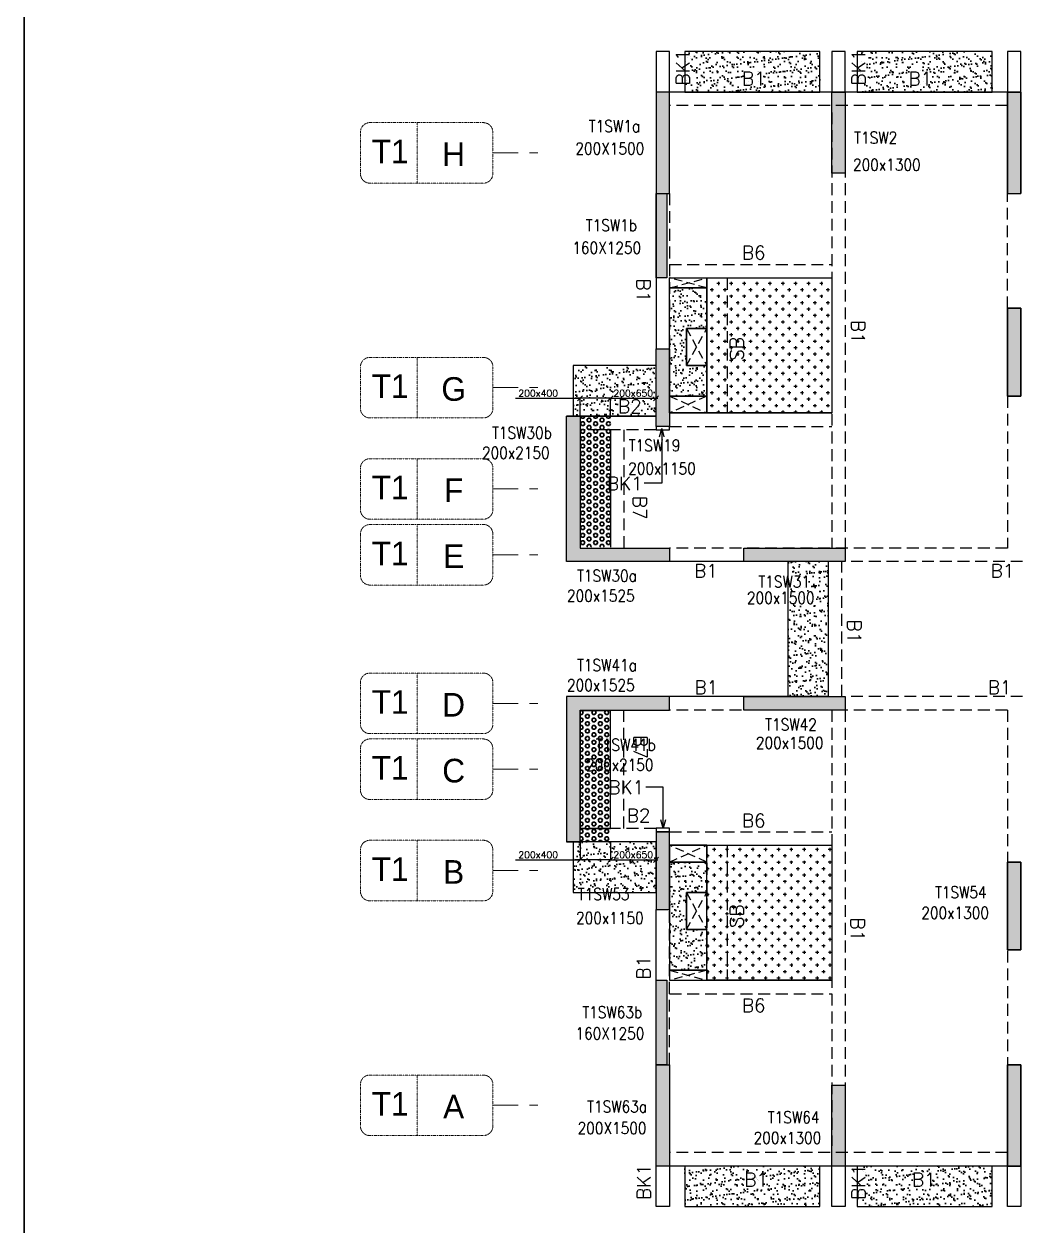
# Model space of a CAD drawing. Header units: millimetres. Extents: x 1078357 to 2594950, y -5122486 to -4636555.
# Drawn here: x 2156001 to 2170755, y -4674939 to -4657145 of the extents above; entities that cross this region are included whole.
import ezdxf
from ezdxf.enums import TextEntityAlignment as Align

# ---------------------------------------------------------------- set-up
doc = ezdxf.new("R2010")
doc.units = ezdxf.units.MM
doc.header["$PDMODE"] = 35
for name, pattern in [('CONTINOUS', [0]), ('DGN STYLE 7', [8.34, 3.75, -1.67, 1.25, -1.67]), ('HIDDEN', [0.375, 0.25, -0.125]), ('New Retail block$0$CONTINOUS', [0])]:
    doc.linetypes.add(name, pattern=pattern)
doc.layers.get('0').update_dxf_attribs({"lineweight": 0})
doc.layers.get('Defpoints').update_dxf_attribs({"lineweight": 0})
for name, color, linetype, lineweight in [('A-_ANOTDIMA_D-', 6, 'Continuous', 13), ('Boundary', 40, 'Continuous', 30), ('COL. NO.', 30, 'Continuous', 25), ('COL. SIZE', 7, 'Continuous', 25), ('DIM', 9, 'Continuous', 25), ('GRID LINE', 8, 'Continuous', 0), ('GRID NO', 8, 'DGN STYLE 7', 13), ('HATCH', 8, 'Continuous', 30)]:
    doc.layers.add(name, color=color, linetype=linetype, lineweight=lineweight)
for name, color, linetype in [('B-200x325', 201, 'HIDDEN'), ('B-200x400', 44, 'HIDDEN'), ('DROP SLAB', 8, 'Continuous'), ('S-BEAM', 3, 'HIDDEN'), ('S-BEAM NO.', 6, 'Continuous'), ('S-COLUMN', 1, 'Continuous'), ('S-CUTOUT', 8, 'HIDDEN'), ('S-SLAB-PROJECTION', 54, 'New Retail block$0$CONTINOUS'), ('SLAB FOLD', 8, 'Continuous')]:
    doc.layers.add(name, color=color, linetype=linetype)
doc.styles.add('Roman', font='romans')
doc.styles.add('ROMANS', font='romans.shx', dxfattribs={"width": 0.85})
doc.styles.get("Standard").update_dxf_attribs({"font": 'Adani Regular.ttf', "height": 500})
doc.dimstyles.new('HARESH', dxfattribs={"dimtxt": 150, "dimasz": 75, "dimexe": 0, "dimexo": 0, "dimgap": 25, "dimtad": 1, "dimdec": 0, "dimdsep": 46, "dimtxsty": 'Roman', "dimblk": 'OBLIQUE', "dimcen": 225, "dimdle": 25, "dimclrd": 2, "dimclre": 2, "dimclrt": 7, "dimadec": 8, "dimazin": 1, "dimtfac": 1, "dimtdec": 0, "dimtmove": 0, "dimatfit": 0, "dimfxl": 1, "dimlwd": -1, "dimlwe": -1, "dimarcsym": 0})
pattern_1 = [(37.47015413, (-2856278.36, 18697456.11), (-4.72361136, 146.8264517), [0, -115.824, 0, -129.54, 0, -123.825]), (7.4701541, (-2856278.36, 18697456.11), (134.9689868, 214.9772528), [0, -62.484, 0, -104.394, 0, -40.005]), (327.4701541, (-2856372.09, 18697456.16), (237.2979035, 0.3075449), [0, -38.1, 0, -137.16, 0, -179.07]), (317.4701541, (-2856372.09, 18697456.16), (229.1017424, 66.759465), [0, -19.05, 0, -89.916, 0, -102.87])]

# ---------------------------------------------------------------- blocks, each defined once
blk = doc.blocks.new('_Oblique')
at = {"color": 0, "linetype": 'ByBlock', "lineweight": -2}
blk.add_line((-0.5, -0.5), (0.5, 0.5), dxfattribs=at)
blk = doc.blocks.new('*D1499')
at = {"layer": 'Defpoints', "color": 0, "ltscale": 700, "transparency": 16777216}
for p in [(2164230, -4662686), (2164230, -4662953, 0), (2164680, -4662953, 0)]:
    blk.add_point(p, dxfattribs=at)
at = {"layer": 'DIM', "color": 2, "ltscale": 700, "transparency": 16777216}
for p, q in [((2163274, -4662686), (2164230, -4662686)), ((2164230, -4662686), (2164155, -4662686)), ((2164230, -4662953), (2164230, -4662686)), ((2164680, -4662686), (2164230, -4662686)), ((2164680, -4662686), (2164230, -4662686)), ((2164680, -4662953), (2164680, -4662686)), ((2164680, -4662686), (2164755, -4662686))]:
    blk.add_line(p, q, dxfattribs=at)
at = {"layer": 'DIM', "color": 2, "ltscale": 700, "transparency": 16777216, "xscale": 75, "yscale": 75, "zscale": 75}
blk.add_blockref('_Oblique', (2164230, -4662686), dxfattribs=at)
at = {"layer": 'DIM', "color": 2, "ltscale": 700, "transparency": 16777216, "xscale": 75, "yscale": 75, "zscale": 75, "rotation": 180}
blk.add_blockref('_Oblique', (2164680, -4662686), dxfattribs=at)
at = {"layer": 'DIM', "color": 7, "ltscale": 700, "transparency": 16777216, "insert": (2163610, -4662611), "char_height": 150, "attachment_point": 5, "style": 'Roman'}
blk.add_mtext('{\\H0.666667x;200x400}', dxfattribs=at)
blk = doc.blocks.new('*D1500')
at = {"layer": 'Defpoints', "color": 0, "ltscale": 700, "transparency": 16777216}
for p in [(2165355, -4662686), (2164680, -4662953), (2165355, -4662953, 0)]:
    blk.add_point(p, dxfattribs=at)
at = {"layer": 'DIM', "color": 2, "ltscale": 700, "transparency": 16777216}
for p, q in [((2164655, -4662686), (2165380, -4662686)), ((2164680, -4662953), (2164680, -4662686)), ((2165355, -4662953), (2165355, -4662686))]:
    blk.add_line(p, q, dxfattribs=at)
at = {"layer": 'DIM', "color": 2, "ltscale": 700, "transparency": 16777216, "xscale": 75, "yscale": 75, "zscale": 75, "rotation": 180}
blk.add_blockref('_Oblique', (2164680, -4662686), dxfattribs=at)
at = {"layer": 'DIM', "color": 2, "ltscale": 700, "transparency": 16777216, "xscale": 75, "yscale": 75, "zscale": 75}
blk.add_blockref('_Oblique', (2165355, -4662686), dxfattribs=at)
at = {"layer": 'DIM', "color": 7, "ltscale": 700, "transparency": 16777216, "insert": (2165017, -4662611), "char_height": 150, "attachment_point": 5, "style": 'Roman'}
blk.add_mtext('{\\H0.666667x;200x650}', dxfattribs=at)
blk = doc.blocks.new('*D1511')
at = {"layer": 'Defpoints', "color": 0, "ltscale": 700, "transparency": 16777216}
for p in [(2164230, -4669253, 0), (2164680, -4669253, 0), (2164230, -4669519)]:
    blk.add_point(p, dxfattribs=at)
at = {"layer": 'DIM', "color": 2, "ltscale": 700, "transparency": 16777216}
for p, q in [((2164230, -4669253), (2164230, -4669519)), ((2164680, -4669253), (2164680, -4669519)), ((2163274, -4669519), (2164230, -4669519)), ((2164230, -4669519), (2164155, -4669519)), ((2164680, -4669519), (2164230, -4669519)), ((2164680, -4669519), (2164230, -4669519)), ((2164680, -4669519), (2164755, -4669519))]:
    blk.add_line(p, q, dxfattribs=at)
at = {"layer": 'DIM', "color": 2, "ltscale": 700, "transparency": 16777216, "xscale": 75, "yscale": 75, "zscale": 75}
blk.add_blockref('_Oblique', (2164230, -4669519), dxfattribs=at)
at = {"layer": 'DIM', "color": 2, "ltscale": 700, "transparency": 16777216, "xscale": 75, "yscale": 75, "zscale": 75, "rotation": 180}
blk.add_blockref('_Oblique', (2164680, -4669519), dxfattribs=at)
at = {"layer": 'DIM', "color": 7, "ltscale": 700, "transparency": 16777216, "insert": (2163610, -4669444), "char_height": 150, "attachment_point": 5, "style": 'Roman'}
blk.add_mtext('{\\H0.666667x;200x400}', dxfattribs=at)
blk = doc.blocks.new('*D1512')
at = {"layer": 'Defpoints', "color": 0, "ltscale": 700, "transparency": 16777216}
for p in [(2164680, -4669253), (2165355, -4669253, 0), (2165355, -4669519)]:
    blk.add_point(p, dxfattribs=at)
at = {"layer": 'DIM', "color": 2, "ltscale": 700, "transparency": 16777216}
for p, q in [((2164680, -4669253), (2164680, -4669519)), ((2165355, -4669253), (2165355, -4669519)), ((2164655, -4669519), (2165380, -4669519))]:
    blk.add_line(p, q, dxfattribs=at)
at = {"layer": 'DIM', "color": 2, "ltscale": 700, "transparency": 16777216, "xscale": 75, "yscale": 75, "zscale": 75, "rotation": 180}
blk.add_blockref('_Oblique', (2164680, -4669519), dxfattribs=at)
at = {"layer": 'DIM', "color": 2, "ltscale": 700, "transparency": 16777216, "xscale": 75, "yscale": 75, "zscale": 75}
blk.add_blockref('_Oblique', (2165355, -4669519), dxfattribs=at)
at = {"layer": 'DIM', "color": 7, "ltscale": 700, "transparency": 16777216, "insert": (2165017, -4669444), "char_height": 150, "attachment_point": 5, "style": 'Roman'}
blk.add_mtext('{\\H0.666667x;200x650}', dxfattribs=at)
blk = doc.blocks.new('G$CD63B60BD')
at = {"layer": 'COL. NO.', "linetype": 'Continuous', "style": 'ROMANS', "width": 0.85}
for s, p in [('T1SW1a', (-995, 15309, -320)), ('T1SW2', (2932, 15138, -320)), ('T1SW1b', (-1041, 13841, -320)), ('T1SW30b', (-2429, 10769, -320)), ('T1SW19', (-405, 10582, -320)), ('T1SW30a', (-1171, 8653, -320)), ('T1SW31', (1514, 8565, -320)), ('T1SW41a', (-1171, 7329, -320)), ('T1SW42', (1615, 6449, -320)), ('T1SW41b', (-891, 6149, -320)), ('T1SW53', (-1158, 3938, -320)), ('T1SW54', (4127, 3966, -320)), ('T1SW63b', (-1092, 2189, 0)), ('T1SW63a', (-1020, 792, 0)), ('T1SW64', (1654, 634, -320))]:
    blk.add_text(s, height=175, dxfattribs=at).set_placement(p)
at = {"layer": 'COL. SIZE', "linetype": 'Continuous', "style": 'ROMANS', "width": 0.85}
for s, p in [('200X1500', (-1194, 14976, -320)), ('200x1300', (2915, 14738, -320)), ('160X1250', (-1240, 13507, -320)), ('200x2150', (-2576, 10473, -320)), ('200x1150', (-413, 10238, -320)), ('200x1525', (-1318, 8357, -320)), ('200x1500', (1345, 8325, -320)), ('200x1525', (-1318, 7033, -320)), ('200x1500', (1477, 6177, -320)), ('200x2150', (-1039, 5853, -320)), ('200x1150', (-1184, 3585, -320)), ('200x1300', (3926, 3661, -320)), ('160X1250', (-1193, 1876, 0)), ('200X1500', (-1161, 475, 0)), ('200x1300', (1444, 329, -320))]:
    blk.add_text(s, height=175, dxfattribs=at).set_placement(p)
blk = doc.blocks.new('Tower grid nomenclature-ex')
at = {"layer": 'GRID NO'}
blk.add_lwpolyline([(-1250, -600), (1750, -600, 0.414214), (2000, -350), (2000, 750, 0.414214), (1750, 1000), (-1250, 1000, 0.414214), (-1500, 750), (-1500, -350, 0.414214)], format="xyb", close=True, dxfattribs=at)
blk.add_lwpolyline([(0, 1000), (0, -600)], dxfattribs=at)
at = {"layer": 'GRID NO', "flags": 8}
for p in [(-1235, 400), (1788, 400)]:
    blk.add_attdef('GRID', text='', height=625, dxfattribs=at).set_placement(p, align=Align.MIDDLE_CENTER)

msp = doc.modelspace()

# ---------------------------------------------------------------- hatches: boundary and pattern name
at = {"layer": 'DROP SLAB'}
h = msp.add_hatch(dxfattribs=at)
h.set_pattern_fill('CROSS', color=8, scale=15, angle=180)
h.set_pattern_definition([(180, (2125819.26, -4438004.86), (-95.25, -95.25), [47.625, -142.875]), (270, (2125795.445, -4437981.05), (95.25, -95.25), [47.625, -142.875])])
h.paths.add_polyline_path([(2166104.6, -4660902.6), (2167954.6, -4660902.7), (2167954.6, -4662902.6), (2166104.6, -4662902.5)])
h = msp.add_hatch(dxfattribs=at)
h.set_pattern_fill('CROSS', color=8, scale=15, angle=0.03079)
h.set_pattern_definition([(180.03079016, (-12071309.27, 56219745.77), (-95.19879988, -95.30117261), [47.625, -142.875]), (270.03079016, (-12071333.09, 56219769.57), (95.30117261, -95.19879988), [47.625, -142.875])])
h.paths.add_polyline_path([(2166104.6, -4669302.5), (2167954.6, -4669302.5), (2167954.6, -4671302.3), (2166104.6, -4671302.3)])
at = {"layer": 'HATCH'}
h = msp.add_hatch(dxfattribs=at)
h.set_pattern_fill('AR-SAND', color=8, scale=3, angle=179.97015)
h.set_pattern_definition([(37.4701541, (-661828.51, 9329417.72), (-4.7236114, 146.8264517), [0, -115.824, 0, -129.54, 0, -123.825]), (7.4701541, (-661828.51, 9329417.72), (134.9689868, 214.9772528), [0, -62.484, 0, -104.394, 0, -40.005]), (327.4701541, (-661922.24, 9329417.77), (237.2979035, 0.3075449), [0, -38.1, 0, -137.16, 0, -179.07]), (317.4701541, (-661922.24, 9329417.77), (229.1017424, 66.759465), [0, -19.05, 0, -89.916, 0, -102.87])])
h.paths.add_polyline_path([(2167780, -4657552.5), (2165780, -4657552.5), (2165780, -4658152.5), (2167780, -4658152.5)])
h = msp.add_hatch(dxfattribs=at)
h.set_pattern_fill('AR-SAND', color=8, scale=3, angle=179.97015)
h.set_pattern_definition([(37.4701541, (-664378.51, 9329417.72), (-4.7236114, 146.8264517), [0, -115.824, 0, -129.54, 0, -123.825]), (7.4701541, (-664378.51, 9329417.72), (134.9689868, 214.9772528), [0, -62.484, 0, -104.394, 0, -40.005]), (327.4701541, (-664472.24, 9329417.77), (237.2979035, 0.3075449), [0, -38.1, 0, -137.16, 0, -179.07]), (317.4701541, (-664472.24, 9329417.77), (229.1017424, 66.759465), [0, -19.05, 0, -89.916, 0, -102.87])])
h.paths.add_polyline_path([(2170330, -4657552.5), (2168330, -4657552.5), (2168330, -4658152.5), (2170330, -4658152.5)])
h = msp.add_hatch(dxfattribs=at)
h.set_pattern_fill('AR-SAND', color=8, scale=3, angle=179.97015)
h.set_pattern_definition(pattern_1)
h.paths.add_polyline_path([(2165554.6, -4661052.5), (2166104.6, -4661052.5), (2166104.6, -4661652.5), (2165804.6, -4661652.5), (2165804.6, -4662202.5), (2166104.6, -4662202.5), (2166104.6, -4662652.5), (2165554.6, -4662652.5)])
h = msp.add_hatch(dxfattribs=at)
h.set_pattern_fill('AR-SAND', color=8, scale=3, angle=180)
h.set_pattern_definition([(217.5, (2125821.42, -4723078.97), (4.8001, -146.82397), [0, -115.824, 0, -129.54, 0, -123.825]), (187.5, (2125821.42, -4723078.97), (-134.857, -215.04753), [0, -62.484, 0, -104.394, 0, -40.005]), (147.5, (2125915.15, -4723078.97), (-237.2977, -0.43116), [0, -38.1, 0, -137.16, 0, -179.07]), (137.5, (2125915.15, -4723078.97), (-229.06694, -66.8788), [0, -19.05, 0, -89.916, 0, -102.87])])
h.paths.add_polyline_path([(2165356.9, -4662202.5), (2164131.7, -4662202.5), (2164131.7, -4662952.5), (2165356.9, -4662952.5)])
at = {"layer": 'HATCH', "ltscale": 1000}
h = msp.add_hatch(dxfattribs=at)
h.set_pattern_fill('HEX', color=8, scale=10, angle=180)
h.set_pattern_definition([(180, (3265279.5, -9160166.695), (-7e-15, -54.99261315), [31.75, -63.5]), (300, (3265279.5, -9160166.695), (47.625, 27.4963066), [31.75, -63.5]), (240, (3265247.75, -9160166.695), (47.625, -27.4963066), [31.75, -63.5])])
h.paths.add_polyline_path([(2164679.8, -4664891.9), (2164229.8, -4664891.9), (2164229.8, -4662952.5), (2164679.8, -4662952.5)])
at = {"layer": 'HATCH'}
h = msp.add_hatch(dxfattribs=at)
h.set_pattern_fill('AR-SAND', color=8, scale=3, angle=179.97015)
h.set_pattern_definition([(37.4701541, (-1749778.22, 14016186.82), (-4.72361136, 146.8264517), [0, -115.824, 0, -129.54, 0, -123.825]), (7.4701541, (-1749778.22, 14016186.82), (134.9689868, 214.9772528), [0, -62.484, 0, -104.394, 0, -40.005]), (327.4701541, (-1749871.94, 14016186.87), (237.2979035, 0.3075449), [0, -38.1, 0, -137.16, 0, -179.07]), (317.4701541, (-1749871.94, 14016186.87), (229.1017424, 66.759465), [0, -19.05, 0, -89.916, 0, -102.87])])
h.paths.add_polyline_path([(2167905, -4665102.6), (2167305, -4665102.6), (2167305, -4667102.6), (2167905, -4667102.6)])
at = {"layer": 'HATCH', "ltscale": 1000}
h = msp.add_hatch(dxfattribs=at)
h.set_pattern_fill('HEX', color=8, scale=10, angle=180)
h.set_pattern_definition([(180, (-26394.65, 4891890.867), (-7e-15, -54.99261315), [31.75, -63.5]), (300, (-26394.65, 4891890.867), (47.625, 27.49630658), [31.75, -63.5]), (240, (-26426.4, 4891890.867), (47.625, -27.49630658), [31.75, -63.5])])
h.paths.add_polyline_path([(2164679.8, -4667313.1), (2164229.8, -4667313.1), (2164229.8, -4669252.3), (2164679.8, -4669252.3)])
at = {"layer": 'HATCH'}
h = msp.add_hatch(dxfattribs=at)
h.set_pattern_fill('AR-SAND', color=8, scale=3, angle=179.97015)
h.set_pattern_definition([(37.4701541, (-1760278.33, 14013436.91), (-4.72361136, 146.8264517), [0, -115.824, 0, -129.54, 0, -123.825]), (7.4701541, (-1760278.33, 14013436.9), (134.9689868, 214.9772528), [0, -62.484, 0, -104.394, 0, -40.005]), (327.4701541, (-1760372.05, 14013436.96), (237.2979035, 0.3075449), [0, -38.1, 0, -137.16, 0, -179.07]), (317.4701541, (-1760372.05, 14013436.96), (229.1017424, 66.759465), [0, -19.05, 0, -89.916, 0, -102.87])])
h.paths.add_polyline_path([(2165354.9, -4669252.5), (2164129.6, -4669252.5), (2164129.6, -4670002.5), (2165354.9, -4670002.5)])
h = msp.add_hatch(dxfattribs=at)
h.set_pattern_fill('AR-SAND', color=8, scale=3, angle=180.02985)
h.set_pattern_definition(pattern_1)
h.paths.add_polyline_path([(2165554.6, -4671152.5), (2166104.6, -4671152.5), (2166104.6, -4670552.5), (2165804.6, -4670552.5), (2165804.6, -4670002.5), (2166104.6, -4670002.6), (2166104.6, -4669552.5), (2165554.6, -4669552.5)])
h = msp.add_hatch(dxfattribs=at)
h.set_pattern_fill('AR-SAND', color=8, scale=3, angle=179.97015)
h.set_pattern_definition([(37.47015413, (-2849752.94, 18697456.1), (-4.72361136, 146.8264517), [0, -115.824, 0, -129.54, 0, -123.825]), (7.4701541, (-2849752.94, 18697456.1), (134.9689868, 214.9772528), [0, -62.484, 0, -104.394, 0, -40.005]), (327.4701541, (-2849846.67, 18697456.14), (237.2979035, 0.3075449), [0, -38.1, 0, -137.16, 0, -179.07]), (317.4701541, (-2849846.67, 18697456.14), (229.1017424, 66.759465), [0, -19.05, 0, -89.916, 0, -102.87])])
h.paths.add_polyline_path([(2167780, -4674052.5), (2165780, -4674052.5), (2165780, -4674652.5), (2167780, -4674652.5)])
h = msp.add_hatch(dxfattribs=at)
h.set_pattern_fill('AR-SAND', color=8, scale=3, angle=179.97015)
h.set_pattern_definition([(37.47015413, (-2852302.94, 18697456.1), (-4.72361136, 146.8264517), [0, -115.824, 0, -129.54, 0, -123.825]), (7.4701541, (-2852302.94, 18697456.1), (134.9689868, 214.9772528), [0, -62.484, 0, -104.394, 0, -40.005]), (327.4701541, (-2852396.67, 18697456.14), (237.2979035, 0.3075449), [0, -38.1, 0, -137.16, 0, -179.07]), (317.4701541, (-2852396.67, 18697456.14), (229.1017424, 66.759465), [0, -19.05, 0, -89.916, 0, -102.87])])
h.paths.add_polyline_path([(2170330, -4674052.5), (2168330, -4674052.5), (2168330, -4674652.5), (2170330, -4674652.5)])
at = {"layer": 'S-COLUMN', "lineweight": 25, "extrusion": (1.00316e-06, 1.91639e-11, 1)}
h = msp.add_hatch(color=1, dxfattribs=at)
h.dxf.hatch_style = 1
h.paths.add_polyline_path([(2165554.6, -4658152.5), (2165354.6, -4658152.5), (2165354.6, -4659652.5), (2165554.6, -4659652.5)])
at = {"layer": 'S-COLUMN', "lineweight": 25}
h = msp.add_hatch(color=1, dxfattribs=at)
h.dxf.hatch_style = 1
h.paths.add_polyline_path([(2167954.6, -4659352.6), (2168154.6, -4659352.6), (2168154.6, -4658152.5), (2167954.6, -4658152.5)])
at = {"layer": 'S-COLUMN', "lineweight": 25, "extrusion": (1.00316e-06, 1.91639e-11, 1)}
h = msp.add_hatch(color=1, dxfattribs=at)
h.dxf.hatch_style = 1
h.paths.add_polyline_path([(2170754.6, -4658152.5), (2170554.6, -4658152.5), (2170554.6, -4659652.5), (2170754.6, -4659652.5)])
at = {"layer": 'S-COLUMN', "lineweight": 25, "extrusion": (1.00316e-06, -2.11765e-11, 1)}
h = msp.add_hatch(color=1, dxfattribs=at)
h.dxf.hatch_style = 1
h.paths.add_polyline_path([(2165514.6, -4660902.7), (2165354.6, -4660902.7), (2165354.6, -4659652.5), (2165514.6, -4659652.5)])
at = {"layer": 'S-COLUMN', "lineweight": 25, "extrusion": (-1.00316e-06, 2.11765e-11, 1)}
h = msp.add_hatch(color=1, dxfattribs=at)
h.dxf.hatch_style = 1
h.paths.add_polyline_path([(2170554.6, -4662652.5), (2170754.6, -4662652.5), (2170754.6, -4661352.5), (2170554.6, -4661352.5)])
at = {"layer": 'S-COLUMN', "lineweight": 25, "extrusion": (1.00316e-06, 1.91639e-11, 1)}
h = msp.add_hatch(color=1, dxfattribs=at)
h.dxf.hatch_style = 1
h.paths.add_polyline_path([(2170754.6, -4662652.5), (2170554.6, -4662652.5), (2170554.6, -4661352.5), (2170754.6, -4661352.5)])
h = msp.add_hatch(color=1, dxfattribs=at)
h.dxf.hatch_style = 1
h.paths.add_polyline_path([(2165554.6, -4663102.5), (2165354.6, -4663102.5), (2165354.6, -4661952.5), (2165554.6, -4661952.5)])
h = msp.add_hatch(color=1, dxfattribs=at)
h.dxf.hatch_style = 1
h.paths.add_polyline_path([(2164229.6, -4664902.5), (2165554.6, -4664902.5), (2165554.6, -4665102.5), (2164029.6, -4665102.5), (2164029.6, -4662952.5), (2164229.6, -4662952.5)])
at = {"layer": 'S-COLUMN', "lineweight": 25}
h = msp.add_hatch(color=1, dxfattribs=at)
h.dxf.hatch_style = 1
h.paths.add_polyline_path([(2166654.6, -4664902.5), (2168154.6, -4664902.5), (2168154.6, -4665102.5), (2166654.6, -4665102.5)])
at = {"layer": 'S-COLUMN', "lineweight": 25, "extrusion": (1.00316e-06, -2.11765e-11, 1)}
h = msp.add_hatch(color=1, dxfattribs=at)
h.dxf.hatch_style = 1
h.paths.add_polyline_path([(2164229.6, -4667302.5), (2165554.6, -4667302.5), (2165554.6, -4667102.5), (2164029.6, -4667102.5), (2164029.6, -4669252.5), (2164229.6, -4669252.5)])
at = {"layer": 'S-COLUMN', "lineweight": 25}
h = msp.add_hatch(color=1, dxfattribs=at)
h.dxf.hatch_style = 1
h.paths.add_polyline_path([(2166654.6, -4667102.5), (2168154.6, -4667102.5), (2168154.6, -4667302.5), (2166654.6, -4667302.5)])
at = {"layer": 'S-COLUMN', "lineweight": 25, "extrusion": (1.00316e-06, -2.11765e-11, 1)}
h = msp.add_hatch(color=1, dxfattribs=at)
h.dxf.hatch_style = 1
h.paths.add_polyline_path([(2165554.6, -4669102.5), (2165354.6, -4669102.5), (2165354.6, -4670252.5), (2165554.6, -4670252.5)])
h = msp.add_hatch(color=1, dxfattribs=at)
h.dxf.hatch_style = 1
h.paths.add_polyline_path([(2170754.6, -4669552.5), (2170554.6, -4669552.5), (2170554.6, -4670852.5), (2170754.6, -4670852.5)])
at = {"layer": 'S-COLUMN', "lineweight": 25, "extrusion": (-1.00316e-06, -1.91639e-11, 1)}
h = msp.add_hatch(color=1, dxfattribs=at)
h.dxf.hatch_style = 1
h.paths.add_polyline_path([(2170554.6, -4669552.5), (2170754.6, -4669552.5), (2170754.6, -4670852.5), (2170554.6, -4670852.5)])
at = {"layer": 'S-COLUMN', "lineweight": 25, "extrusion": (1.00316e-06, -2.11765e-11, 1)}
h = msp.add_hatch(color=1, dxfattribs=at)
h.dxf.hatch_style = 1
h.paths.add_polyline_path([(2165514.6, -4672552.5), (2165354.6, -4672552.5), (2165354.6, -4671302.3), (2165514.6, -4671302.3)])
h = msp.add_hatch(color=1, dxfattribs=at)
h.dxf.hatch_style = 1
h.paths.add_polyline_path([(2165554.6, -4674052.5), (2165354.6, -4674052.5), (2165354.6, -4672552.5), (2165554.6, -4672552.5)])
at = {"layer": 'S-COLUMN', "lineweight": 25, "extrusion": (-1.00316e-06, -1.91639e-11, 1)}
h = msp.add_hatch(color=1, dxfattribs=at)
h.dxf.hatch_style = 1
h.paths.add_polyline_path([(2170554.6, -4674052.5), (2170754.6, -4674052.5), (2170754.6, -4672552.5), (2170554.6, -4672552.5)])
at = {"layer": 'S-COLUMN', "lineweight": 25, "extrusion": (1.00316e-06, -2.11765e-11, 1)}
h = msp.add_hatch(color=1, dxfattribs=at)
h.dxf.hatch_style = 1
h.paths.add_polyline_path([(2170754.6, -4674052.5), (2170554.6, -4674052.5), (2170554.6, -4672552.5), (2170754.6, -4672552.5)])
at = {"layer": 'S-COLUMN', "lineweight": 25}
h = msp.add_hatch(color=1, dxfattribs=at)
h.dxf.hatch_style = 1
h.paths.add_polyline_path([(2168154.6, -4672852.5), (2168154.6, -4674052.5), (2167954.6, -4674052.5), (2167954.6, -4672852.5)])

# ---------------------------------------------------------------- linework, layer by layer
at = {"layer": 'B-200x400', "linetype": 'ByBlock', "ltscale": 500}
for p, q in [((2164679.8, -4662952.5, 0), (2164229.8, -4662952.5, 0)), ((2164679.8, -4669252.5, 0), (2164229.8, -4669252.5, 0))]:
    msp.add_line(p, q, dxfattribs=at)
at = {"layer": 'B-200x400', "linetype": 'HIDDEN', "ltscale": 500}
for p, q in [((2164679.8, -4663152.5, 0), (2164229.8, -4663152.5, 0)), ((2164679.8, -4669052.5, 0), (2164229.8, -4669052.5, 0))]:
    msp.add_line(p, q, dxfattribs=at)
at = {"layer": 'Boundary', "ltscale": 700, "elevation": 0}
msp.add_lwpolyline([(2156000.8, -4636994.1), (2260152.3, -4636994.1), (2260152.3, -4685834.5), (2156000.8, -4685834.5)], close=True, dxfattribs=at)
at = {"layer": 'DROP SLAB', "color": 3, "linetype": 'CONTINOUS', "ltscale": 500, "elevation": 0}
for points in [[(2165554.6, -4660902.7), (2166104.6, -4660902.7), (2166104.6, -4661052.5), (2165554.6, -4661052.5)], [(2165804.6, -4661652.5), (2166104.6, -4661652.5), (2166104.6, -4662202.5), (2165804.6, -4662202.5)], [(2165554.8, -4662652.5), (2166104.6, -4662652.5), (2166104.6, -4662902.4), (2165554.8, -4662902.4)], [(2165554.8, -4669552.5), (2166104.6, -4669552.5), (2166104.6, -4669302.6), (2165554.8, -4669302.6)], [(2166104.6, -4669302.5), (2167954.6, -4669302.5), (2167954.6, -4671302.3), (2166104.6, -4671302.3)], [(2165804.6, -4670552.5), (2166104.6, -4670552.5), (2166104.6, -4670002.5), (2165804.6, -4670002.5)], [(2165554.6, -4671302.3), (2166104.6, -4671302.3), (2166104.6, -4671152.5), (2165554.6, -4671152.5)]]:
    msp.add_lwpolyline(points, close=True, dxfattribs=at)
msp.add_lwpolyline([(2167954.6, -4660944.1), (2167954.6, -4662902.5), (2166104.6, -4662902.5), (2166104.6, -4660902.7), (2167954.6, -4660902.7)], dxfattribs=at)
at = {"layer": 'GRID LINE', "linetype": 'DGN STYLE 7', "ltscale": 100, "elevation": 0}
for points in [[(2162939.4, -4659052.5), (2163746.4, -4659052.5)], [(2162939.4, -4662527.5), (2163746.4, -4662527.5)], [(2162939.4, -4664027.5), (2163746.4, -4664027.5)], [(2162939.4, -4665002.5), (2163746.4, -4665002.5)], [(2162939.4, -4667202.5), (2163746.4, -4667202.5)], [(2162939.4, -4668177.5), (2163746.4, -4668177.5)], [(2162939.4, -4669677.5), (2163746.4, -4669677.5)], [(2162939.4, -4673152.5), (2163746.4, -4673152.5)]]:
    msp.add_lwpolyline(points, dxfattribs=at)
at = {"layer": 'S-BEAM', "linetype": 'CONTINOUS', "ltscale": 700}
for p, q in [((2165554.9, -4657552.5, 0), (2165354.9, -4657552.5, 0)), ((2165354.9, -4657552.5, 0), (2165354.9, -4658152.5, 0)), ((2165554.9, -4658152.5, 0), (2165554.9, -4657552.5, 0)), ((2168154.9, -4657552.5, 0), (2167954.9, -4657552.5, 0)), ((2167954.9, -4657552.5, 0), (2167954.9, -4658152.5, 0)), ((2168154.9, -4658152.5, 0), (2168154.9, -4657552.5, 0)), ((2170754.9, -4657552.5, 0), (2170554.9, -4657552.5, 0)), ((2170554.9, -4657552.5, 0), (2170554.9, -4658152.5, 0)), ((2170754.9, -4658152.5, 0), (2170754.9, -4657552.5, 0)), ((2170555, -4658152.5, 0), (2165555, -4658152.5, 0)), ((2165355, -4659652.5, 0), (2165355, -4661952.5, 0)), ((2165355, -4662952.5, 0), (2164030, -4662952.5, 0)), ((2164030, -4663002.5, 0), (2164030, -4662952.5, 0)), ((2165354.6, -4662952.5, 0), (2164679.8, -4662952.5, 0)), ((2165354.6, -4663102.5, 0), (2165354.6, -4663152.5, 0)), ((2167905, -4665102.4, 0), (2165555, -4665102.4, 0)), ((2167905, -4667102.4, 0), (2167905, -4665102.4, 0)), ((2167905, -4667102.5, 0), (2165555, -4667102.5, 0)), ((2165355, -4669252.5, 0), (2164030, -4669252.5, 0)), ((2165354.6, -4669252.5, 0), (2164679.8, -4669252.5, 0)), ((2165355, -4672552.5, 0), (2165355, -4670252.5, 0)), ((2165354.9, -4674652.5, 0), (2165354.9, -4674052.5, 0)), ((2165554.9, -4674052.5, 0), (2165554.9, -4674652.5, 0)), ((2170555, -4674052.5, 0), (2165555, -4674052.5, 0)), ((2167954.9, -4674652.5, 0), (2167954.9, -4674052.5, 0)), ((2168154.9, -4674052.5, 0), (2168154.9, -4674652.5, 0)), ((2170554.9, -4674652.4, 0), (2170554.9, -4674052.4, 0)), ((2170754.9, -4674052.4, 0), (2170754.9, -4674652.4, 0)), ((2165554.9, -4674652.5, 0), (2165354.9, -4674652.5, 0)), ((2168154.9, -4674652.5, 0), (2167954.9, -4674652.5, 0)), ((2170754.9, -4674652.4, 0), (2170554.9, -4674652.4, 0))]:
    msp.add_line(p, q, dxfattribs=at)
at = {"layer": 'S-BEAM', "linetype": 'HIDDEN', "ltscale": 700}
for p, q in [((2170555, -4658352.5, 0), (2165555, -4658352.5, 0)), ((2167955, -4658452.6, 0), (2167955, -4664902.4, 0)), ((2168155, -4658452.6, 0), (2168155, -4664902.4, 0)), ((2165555, -4659652.5, 0), (2165555, -4661952.5, 0)), ((2170555, -4661352.5, 0), (2170555, -4659652.5, 0)), ((2166104.5, -4660902.9, 0), (2166104.5, -4662902.7, 0)), ((2166404.5, -4660902.9, 0), (2166404.5, -4662902.7, 0)), ((2170555, -4662652.5, 0), (2170555, -4664902.4, 0)), ((2165355, -4663152.5, 0), (2164230, -4663152.5, 0)), ((2165354.6, -4663152.5, 0), (2164679.8, -4663152.5, 0)), ((2170555, -4664902.4, 0), (2165555, -4664902.4, 0)), ((2168105, -4667102.4, 0), (2168105, -4665102.4, 0)), ((2177079.6, -4665102.4, 0), (2168205, -4665102.4, 0)), ((2177079.6, -4667102.5, 0), (2168205, -4667102.5, 0)), ((2170555, -4667302.5, 0), (2165555, -4667302.5, 0)), ((2167955, -4667302.5, 0), (2167955, -4673752.5, 0)), ((2168155, -4667302.5, 0), (2168155, -4673752.5, 0)), ((2170555, -4667302.5, 0), (2170555, -4669552.5, 0)), ((2165355, -4669052.5, 0), (2164230, -4669052.5, 0)), ((2165354.6, -4669052.5, 0), (2164679.8, -4669052.5, 0)), ((2166104.5, -4669302.8, 0), (2166104.5, -4671302.6, 0)), ((2166404.5, -4669302.8, 0), (2166404.5, -4671302.6, 0)), ((2170555, -4669552.5, 0), (2170555, -4672552.5, 0)), ((2165555, -4672552.5, 0), (2165555, -4670252.5, 0)), ((2170555, -4673852.5, 0), (2165555, -4673852.5, 0))]:
    msp.add_line(p, q, dxfattribs=at)
at = {"layer": 'S-BEAM', "ltscale": 700}
for p, q in [((2165554.6, -4660702.7, 0), (2167954.6, -4660702.7, 0)), ((2165354.6, -4661952.5, 0), (2165355.3, -4661952.5, 0)), ((2165355, -4661952.5, 0), (2165355.7, -4661952.5, 0)), ((2165354.6, -4662152.5, 0), (2165354.6, -4662152.5, 0)), ((2165355, -4662152.5, 0), (2165355, -4662152.5, 0)), ((2165554.8, -4663102.5, 0), (2167954.6, -4663102.5, 0)), ((2164879.8, -4663152.5, 0), (2164879.8, -4664902.5)), ((2164879.8, -4669052.5, 0), (2164879.8, -4667302.5)), ((2165554.8, -4669102.5, 0), (2167954.6, -4669102.5, 0)), ((2165354.6, -4670052.4, 0), (2165354.6, -4670052.4, 0)), ((2165355, -4670052.5, 0), (2165355, -4670052.5, 0)), ((2165354.6, -4670252.4, 0), (2165355.3, -4670252.4, 0)), ((2165355, -4670252.5, 0), (2165355.7, -4670252.5, 0)), ((2165554.6, -4671502.3, 0), (2167954.6, -4671502.3, 0))]:
    msp.add_line(p, q, dxfattribs=at)
at = {"layer": 'S-BEAM', "linetype": 'Continuous', "ltscale": 700}
for p, q in [((2165554.6, -4660902.7, 0), (2167954.6, -4660902.7, 0)), ((2167954.6, -4660902.7, 0), (2167954.6, -4662902.5, 0)), ((2165554.8, -4662902.5, 0), (2167954.6, -4662902.5, 0)), ((2164679.8, -4663152.5, 0), (2164679.8, -4664891.9, 0)), ((2164679.8, -4669052.5, 0), (2164679.8, -4667313.1, 0)), ((2165554.8, -4669302.5, 0), (2167954.6, -4669302.5, 0)), ((2165554.6, -4671302.3, 0), (2167954.6, -4671302.3, 0))]:
    msp.add_line(p, q, dxfattribs=at)
at = {"layer": 'S-BEAM', "linetype": 'Continuous', "ltscale": 700, "elevation": 0}
for points in [[(2165555.1, -4663102.5), (2165355, -4663102.5), (2165355, -4663152.7), (2165555.1, -4663152.7)], [(2165555.1, -4669052.2), (2165355.1, -4669052.2), (2165355.1, -4669102.3), (2165555.1, -4669102.3)]]:
    msp.add_lwpolyline(points, close=True, dxfattribs=at)
at = {"layer": 'S-COLUMN', "color": 1, "lineweight": 25, "extrusion": (1.00316e-06, 1.91639e-11, 1), "elevation": 2.2}
for points in [[(2165554.6, -4658152.5), (2165354.6, -4658152.5), (2165354.6, -4659652.5), (2165554.6, -4659652.5)], [(2170754.6, -4658152.5), (2170554.6, -4658152.5), (2170554.6, -4659652.5), (2170754.6, -4659652.5)], [(2170754.6, -4662652.5), (2170554.6, -4662652.5), (2170554.6, -4661352.5), (2170754.6, -4661352.5)], [(2165554.6, -4663102.5), (2165354.6, -4663102.5), (2165354.6, -4661952.5), (2165554.6, -4661952.5)]]:
    msp.add_lwpolyline(points, close=True, dxfattribs=at)
at = {"layer": 'S-COLUMN', "color": 1, "lineweight": 25, "elevation": 0}
for points in [[(2167954.6, -4658152.5), (2168154.6, -4658152.5), (2168154.6, -4659352.6), (2167954.6, -4659352.6)], [(2166654.6, -4664902.5), (2168154.6, -4664902.5), (2168154.6, -4665102.5), (2166654.6, -4665102.5)], [(2166654.6, -4667102.5), (2168154.6, -4667102.5), (2168154.6, -4667302.5), (2166654.6, -4667302.5)], [(2167954.6, -4672852.5), (2168154.6, -4672852.5), (2168154.6, -4674052.5), (2167954.6, -4674052.5)]]:
    msp.add_lwpolyline(points, close=True, dxfattribs=at)
at = {"layer": 'S-COLUMN', "color": 1, "lineweight": 25, "extrusion": (-1.00316e-06, 2.11765e-11, 1), "elevation": -2.2}
msp.add_lwpolyline([(2170554.6, -4659652.5), (2170554.6, -4658152.5), (2170754.6, -4658152.5), (2170754.6, -4659652.5)], dxfattribs=at)
at = {"layer": 'S-COLUMN', "color": 1, "lineweight": 25, "extrusion": (1.00316e-06, -2.11765e-11, 1), "elevation": 2.2}
for points in [[(2165514.6, -4660902.7), (2165354.6, -4660902.7), (2165354.6, -4659652.5), (2165514.6, -4659652.5)], [(2165554.6, -4669102.5), (2165354.6, -4669102.5), (2165354.6, -4670252.5), (2165554.6, -4670252.5)], [(2170754.6, -4669552.5), (2170554.6, -4669552.5), (2170554.6, -4670852.5), (2170754.6, -4670852.5)], [(2165514.6, -4672552.5), (2165354.6, -4672552.5), (2165354.6, -4671302.3), (2165514.6, -4671302.3)], [(2165554.6, -4674052.5), (2165354.6, -4674052.5), (2165354.6, -4672552.5), (2165554.6, -4672552.5)], [(2170754.6, -4674052.5), (2170554.6, -4674052.5), (2170554.6, -4672552.5), (2170754.6, -4672552.5)]]:
    msp.add_lwpolyline(points, close=True, dxfattribs=at)
at = {"layer": 'S-COLUMN', "color": 1, "lineweight": 25, "extrusion": (-1.00316e-06, 2.11765e-11, 1), "elevation": -2.2}
msp.add_lwpolyline([(2170554.6, -4662652.5), (2170754.6, -4662652.5), (2170754.6, -4661352.5), (2170554.6, -4661352.5)], close=True, dxfattribs=at)
at = {"layer": 'S-COLUMN', "color": 1, "lineweight": 25, "extrusion": (1.00316e-06, 1.91639e-11, 1), "elevation": 2.2}
msp.add_lwpolyline([(2164229.6, -4664902.5), (2165554.6, -4664902.5), (2165554.6, -4665102.5), (2164029.6, -4665102.5), (2164029.6, -4662952.5), (2164229.6, -4662952.5), (2164229.6, -4664902.5)], dxfattribs=at)
at = {"layer": 'S-COLUMN', "color": 1, "lineweight": 25, "extrusion": (1.00316e-06, -2.11765e-11, 1), "elevation": 2.2}
msp.add_lwpolyline([(2164229.6, -4667302.5), (2165554.6, -4667302.5), (2165554.6, -4667102.5), (2164029.6, -4667102.5), (2164029.6, -4669252.5), (2164229.6, -4669252.5), (2164229.6, -4667302.5)], dxfattribs=at)
at = {"layer": 'S-COLUMN', "color": 1, "lineweight": 25, "extrusion": (-1.00316e-06, -1.91639e-11, 1), "elevation": -2.2}
for points in [[(2170554.6, -4669552.5), (2170754.6, -4669552.5), (2170754.6, -4670852.5), (2170554.6, -4670852.5)], [(2170554.6, -4674052.5), (2170754.6, -4674052.5), (2170754.6, -4672552.5), (2170554.6, -4672552.5)]]:
    msp.add_lwpolyline(points, close=True, dxfattribs=at)
at = {"layer": 'S-CUTOUT', "ltscale": 500}
for p, q in [((2165554.6, -4661052.5, 0), (2166104.6, -4660902.7, 0)), ((2166104.6, -4661052.5, 0), (2165555.5, -4660902.7, 0)), ((2165804.6, -4661652.5), (2166104.6, -4662202.5)), ((2165804.6, -4662202.5), (2166104.6, -4661652.5, 0)), ((2165554.6, -4662652.5), (2166104.6, -4662902.5, 0)), ((2166104.6, -4662652.5, 0), (2165554.8, -4662902.5, 0)), ((2165554.6, -4669552.5), (2166104.6, -4669302.5, 0)), ((2166104.6, -4669552.5, 0), (2165554.8, -4669302.5, 0)), ((2165804.6, -4670552.5), (2166104.6, -4670002.5)), ((2165804.6, -4670002.5), (2166104.6, -4670552.5, 0)), ((2165554.6, -4671152.5, 0), (2166104.6, -4671302.3, 0)), ((2166104.6, -4671152.5, 0), (2165555.5, -4671302.3, 0))]:
    msp.add_line(p, q, dxfattribs=at)
at = {"layer": 'S-SLAB-PROJECTION'}
msp.add_line((2167305, -4665102.5, 0), (2167305, -4667102.5, 0), dxfattribs=at)
at = {"layer": 'S-SLAB-PROJECTION', "elevation": 0}
for points in [[(2167780, -4657552.5), (2165780, -4657552.5), (2165780, -4658152.5), (2167780, -4658152.5)], [(2170330, -4657552.5), (2168330, -4657552.5), (2168330, -4658152.5), (2170330, -4658152.5)], [(2165354.6, -4662202.5), (2164129.6, -4662202.4), (2164129.6, -4662952.5), (2165354.6, -4662952.5)], [(2165354.9, -4669252.5), (2164129.6, -4669252.5), (2164129.6, -4670002.5), (2165354.9, -4670002.5)], [(2167780, -4674052.5), (2165780, -4674052.5), (2165780, -4674652.5), (2167780, -4674652.5)], [(2170330, -4674052.5), (2168330, -4674052.5), (2168330, -4674652.5), (2170330, -4674652.5)]]:
    msp.add_lwpolyline(points, close=True, dxfattribs=at)
at = {"layer": 'SLAB FOLD', "color": 8, "ltscale": 1000, "elevation": 0}
for points in [[(2165554.6, -4661052.5), (2166104.6, -4661052.5), (2166104.6, -4661652.5), (2165804.6, -4661652.5), (2165804.6, -4662202.5), (2166104.6, -4662202.5), (2166104.6, -4662652.5), (2165554.6, -4662652.5), (2165554.6, -4661052.5)], [(2165554.6, -4671152.5), (2166104.6, -4671152.5), (2166104.6, -4670552.5), (2165804.6, -4670552.5), (2165804.6, -4670002.5), (2166104.6, -4670002.6), (2166104.6, -4669552.5), (2165554.6, -4669552.5), (2165554.6, -4671152.5)]]:
    msp.add_lwpolyline(points, dxfattribs=at)
msp.add_lwpolyline([(2164679.8, -4667313.1), (2164229.8, -4667313.1), (2164229.8, -4669052.5), (2164679.8, -4669052.5)], close=True, dxfattribs=at)

# ---------------------------------------------------------------- block references
at = {"layer": 'A-_ANOTDIMA_D-', "color": 2, "ltscale": 700}
msp.add_blockref('G$CD63B60BD', (2165354.6, -4674052.5, 0), dxfattribs=at)
at = {"layer": 'GRID NO'}
ref = msp.add_blockref('Tower grid nomenclature-ex', (2161819.4, -4659164.5, 0), dxfattribs=dict(at, xscale=0.56, yscale=0.56, zscale=0.56))
ref.add_attrib('GRID', 'H', dxfattribs={"height": 350}).set_placement((2162358.9, -4659073, 0), align=Align.MIDDLE_CENTER)
ref.add_attrib('GRID', 'T1', dxfattribs={"height": 350}).set_placement((2161419.9, -4659032, 0), align=Align.MIDDLE_CENTER)
ref = msp.add_blockref('Tower grid nomenclature-ex', (2161819.4, -4662639.5, 0), dxfattribs=dict(at, xscale=0.56, yscale=0.56, zscale=0.56))
ref.add_attrib('GRID', 'G', dxfattribs={"height": 350}).set_placement((2162358.9, -4662548, 0), align=Align.MIDDLE_CENTER)
ref.add_attrib('GRID', 'T1', dxfattribs={"height": 350}).set_placement((2161419.9, -4662507, 0), align=Align.MIDDLE_CENTER)
ref = msp.add_blockref('Tower grid nomenclature-ex', (2161819.4, -4664139.5, 0), dxfattribs=dict(at, xscale=0.56, yscale=0.56, zscale=0.56))
ref.add_attrib('GRID', 'F', dxfattribs={"height": 350}).set_placement((2162358.9, -4664048, 0), align=Align.MIDDLE_CENTER)
ref.add_attrib('GRID', 'T1', dxfattribs={"height": 350}).set_placement((2161419.9, -4664007, 0), align=Align.MIDDLE_CENTER)
ref = msp.add_blockref('Tower grid nomenclature-ex', (2161819.4, -4665114.5, 0), dxfattribs=dict(at, xscale=0.56, yscale=0.56, zscale=0.56))
ref.add_attrib('GRID', 'E', dxfattribs={"height": 350}).set_placement((2162358.9, -4665023, 0), align=Align.MIDDLE_CENTER)
ref.add_attrib('GRID', 'T1', dxfattribs={"height": 350}).set_placement((2161419.9, -4664982, 0), align=Align.MIDDLE_CENTER)
ref = msp.add_blockref('Tower grid nomenclature-ex', (2161819.4, -4667314.5, 0), dxfattribs=dict(at, xscale=0.56, yscale=0.56, zscale=0.56))
ref.add_attrib('GRID', 'D', dxfattribs={"height": 350}).set_placement((2162358.9, -4667223, 0), align=Align.MIDDLE_CENTER)
ref.add_attrib('GRID', 'T1', dxfattribs={"height": 350}).set_placement((2161419.9, -4667182, 0), align=Align.MIDDLE_CENTER)
ref = msp.add_blockref('Tower grid nomenclature-ex', (2161819.4, -4668289.5, 0), dxfattribs=dict(at, xscale=0.56, yscale=0.56, zscale=0.56))
ref.add_attrib('GRID', 'C', dxfattribs={"height": 350}).set_placement((2162358.9, -4668198, 0), align=Align.MIDDLE_CENTER)
ref.add_attrib('GRID', 'T1', dxfattribs={"height": 350}).set_placement((2161419.9, -4668157, 0), align=Align.MIDDLE_CENTER)
ref = msp.add_blockref('Tower grid nomenclature-ex', (2161819.4, -4669789.5, 0), dxfattribs=dict(at, xscale=0.56, yscale=0.56, zscale=0.56))
ref.add_attrib('GRID', 'B', dxfattribs={"height": 350}).set_placement((2162358.9, -4669698, 0), align=Align.MIDDLE_CENTER)
ref.add_attrib('GRID', 'T1', dxfattribs={"height": 350}).set_placement((2161419.9, -4669657, 0), align=Align.MIDDLE_CENTER)
ref = msp.add_blockref('Tower grid nomenclature-ex', (2161819.4, -4673264.5, 0), dxfattribs=dict(at, xscale=0.56, yscale=0.56, zscale=0.56))
ref.add_attrib('GRID', 'A', dxfattribs={"height": 350}).set_placement((2162358.9, -4673173, 0), align=Align.MIDDLE_CENTER)
ref.add_attrib('GRID', 'T1', dxfattribs={"height": 350}).set_placement((2161419.9, -4673132, 0), align=Align.MIDDLE_CENTER)

# ---------------------------------------------------------------- texts
at = {"layer": 'B-200x325', "linetype": 'Continuous', "ltscale": 700, "style": 'ROMANS'}
for rotation, p in [(359.99906, (2166624.1, -4660630.6, -2.7)), (0.00094, (2166624.1, -4669037.3, -2.7)), (0.00094, (2166624.1, -4671774.4, -2.7))]:
    msp.add_text('B6', height=200, rotation=rotation, dxfattribs=at).set_placement(p)
at = {"layer": 'S-BEAM NO.', "linetype": 'CONTINOUS', "ltscale": 700, "style": 'ROMANS'}
for p in [(2165850.6, -4658052.2, 50), (2168450.6, -4658052.2, 50), (2165272.9, -4674552.2, 50), (2168450.6, -4674552.2, 50)]:
    msp.add_text('BK1', height=200, rotation=90, dxfattribs=at).set_placement(p)
at = {"layer": 'S-BEAM NO.', "linetype": 'HIDDEN', "ltscale": 500, "style": 'ROMANS'}
for rotation, p in [(359.99906, (2166624.4, -4658052.2, -2.7)), (359.99906, (2169089.6, -4658052.2, -2.7)), (269.99906, (2165069, -4660914.7, -2.7)), (269.99906, (2168245.5, -4661527.5, -2.7)), (359.99906, (2165917.3, -4665339.7, -2.7)), (359.99906, (2170306.1, -4665339.7, -2.7)), (269.99906, (2168188.9, -4665962, -2.7)), (0.00094, (2165922.6, -4667065.3, -2.7)), (0.00094, (2170264.2, -4667065.3, -2.7)), (269.99906, (2168238.9, -4670373.8, -2.7)), (90.00094, (2165269, -4671290.3, -2.7)), (0.00094, (2166660.5, -4674352.8, -2.7)), (0.00094, (2169141.8, -4674352.8, -2.7))]:
    msp.add_text('B1', height=200, rotation=rotation, dxfattribs=at).set_placement(p)
at = {"layer": 'S-BEAM NO.', "linetype": 'Continuous', "ltscale": 700, "style": 'ROMANS'}
for s, rotation, p in [('SB', 90.00094, (2166649.2, -4662127, -2.7)), ('BK1', 0.00094, (2164626.1, -4664046.5, -2.7)), ('B7', 269.99906, (2165014.6, -4664132.1, -2.7)), ('B7', 269.99906, (2165024.1, -4667672.9, -2.7)), ('BK1', 0.00094, (2164647.4, -4668544.6, -2.7)), ('SB', 90.00094, (2166649.2, -4670526.9, -2.7))]:
    msp.add_text(s, height=200, rotation=rotation, dxfattribs=at).set_placement(p)
at = {"layer": 'S-BEAM NO.', "linetype": 'Continuous', "ltscale": 500, "style": 'ROMANS'}
for p in [(2164790.4, -4662905.4, -2.7), (2164920.9, -4668962, -2.7)]:
    msp.add_text('B2', height=200, dxfattribs=at).set_placement(p)

# ---------------------------------------------------------------- dimensions: what is measured, and where the dimension line sits
at = {"layer": 'DIM', "ltscale": 700}
for base, p1, p2, picture, middle in [((2164229.8, -4662686.5, 0), (2164679.8, -4662952.5, 0), (2164229.8, -4662952.5, 0), '*D1499', (2163610.5, -4662708.2, 0)), ((2164229.8, -4669518.5, 0), (2164679.8, -4669252.5, 0), (2164229.8, -4669252.5, 0), '*D1511', (2163610.5, -4669496.8, 0))]:
    dim = msp.add_linear_dim(base=base, p1=p1, p2=p2, text='{\\H0.666667x;200x400}', dimstyle='HARESH', override={"dimtxsty": 'Roman', "dimtmove": 1}, dxfattribs=at)
    dim.commit()
    dim.dimension.update_dxf_attribs({"geometry": picture, "text_midpoint": middle, "dimtype": 160})
for base, p1, p2, picture, middle in [((2165354.8, -4662686.5, 0), (2164679.8, -4662952.5, 0), (2165354.8, -4662952.5, 0), '*D1500', (2165017.3, -4662611.5, 0)), ((2165354.8, -4669518.5, 0), (2164679.8, -4669252.5, 0), (2165354.8, -4669252.5, 0), '*D1512', (2165017.3, -4669443.5, 0))]:
    dim = msp.add_linear_dim(base=base, p1=p1, p2=p2, text='{\\H0.666667x;200x650}', dimstyle='HARESH', override={"dimtxsty": 'Roman', "dimtmove": 1}, dxfattribs=at)
    dim.commit()
    dim.dimension.update_dxf_attribs({"geometry": picture, "text_midpoint": middle})

# ---------------------------------------------------------------- leaders
at = {"layer": 'S-BEAM NO.', "linetype": 'Continuous', "ltscale": 700}
for points in [[(2165438.6, -4663132.8, 0), (2165438.6, -4663944.2, 0), (2165179.7, -4663944.2, 0)], [(2165459.8, -4669052.2, 0), (2165459.8, -4668442.4, 0), (2165201, -4668442.4, 0)]]:
    msp.add_leader(points, dimstyle='HARESH', override={"dimasz": 125, "dimgap": 25, "dimtad": 0, "dimldrblk": 'Open30'}, dxfattribs=at)

doc.saveas('drawing.dxf')
